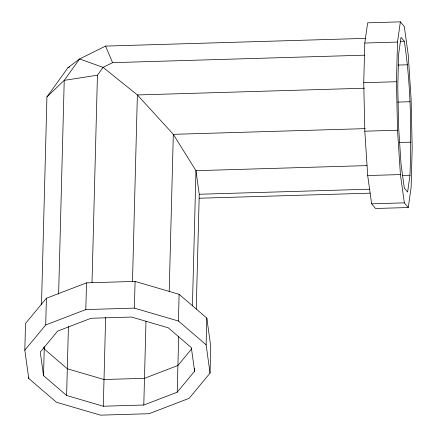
<?xml version="1.0" encoding="UTF-8"?>
<svg xmlns="http://www.w3.org/2000/svg" width="437" height="437" viewBox="0 0 437 437"><rect width="100%" height="100%" fill="white"/><g stroke="black" fill="none" stroke-linecap="round" stroke-linejoin="round"><path stroke-width="0.66" d="M24.822 350.184L25.521 323.467L46.404 298.247L86.51 282.854L135.082 281.412L179.121 294.309L206.816 318.087L210.749 346.377L210.05 373.094L189.166 398.315L149.061 413.708L100.488 415.15L56.449 402.253L28.755 378.475L24.822 350.184L45.705 324.964L85.81 309.571L134.383 308.129L178.422 321.026L206.117 344.804L210.05 373.094M28.755 378.475L28.793 377.142M41.493 304.922L46.939 96.943L67.932 67.713L79.594 58.957L105.574 46.093L365.578 38.374M194.683 368.511L194.612 371.182L177.209 392.202L143.789 405.028L103.312 406.23L66.615 395.485L43.536 375.667L44.29 346.907M45.705 324.964L46.404 298.247M58.629 294.145L64.228 80.353L79.594 58.957L103.066 67.364L137.376 94.955L173.32 134.334L195.967 170.681L199.245 194.252L196.235 309.123M66.615 395.485L68.418 326.554M85.81 309.571L86.51 282.854M92.01 282.663L97.446 75.197L103.066 67.364L112.577 62.66L364.556 55.177M103.312 406.23L105.639 317.409M132.493 281.483L137.376 94.955L364.371 88.219M134.383 308.129L135.082 281.412M143.789 405.028L145.991 321.129M169.206 291.55L173.32 134.334L365.261 128.636M178.422 321.026L179.121 294.309M177.209 392.202L178.678 336.217M192.427 305.938L195.967 170.681L366.987 165.601M206.117 344.804L206.816 318.087M363.742 82.702L364.786 43.034L367.648 22.822L400.363 21.85L404.291 26.515L408.224 54.805L411.108 99.139L412.178 147.64L411.135 187.315L408.273 207.526L375.558 208.493L371.63 203.833L367.697 175.543L364.813 131.204L363.742 82.702L396.457 81.735L397.501 42.061L400.363 21.85M409.999 175.21C411.446 130.521 411.064 85.488 404.296 41.209L401.024 37.325L398.637 54.166L397.768 87.225L398.659 127.642L401.062 164.591L404.34 188.167L407.612 192.051L409.999 175.21L402.504 175.428M191.832 348.671L177.908 365.485L144.489 378.311L104.011 379.513L67.314 368.768L44.235 348.95L43.957 346.929M46.939 96.943L64.228 80.353L97.446 75.197M67.932 67.713L69.767 66.801M400.205 41.329L404.296 41.209M364.786 43.034L397.501 42.061M398.031 65.069L407.574 64.785M397.708 102.094L409.977 101.728M364.813 131.204L397.528 130.237L400.412 174.571L404.345 202.861L408.273 207.526M399.281 142.495L410.867 142.151M367.697 175.543L400.412 174.571M199.245 194.252L369.582 189.199M199.294 198.234L370.134 193.165M371.63 203.833L404.345 202.861M105.574 46.093L112.577 62.66M194.612 371.182L191.335 347.612L168.256 327.794L131.559 317.049L91.082 318.251L57.662 331.077L40.259 352.096L43.536 375.667M396.457 81.735L397.528 130.237"/></g></svg>
